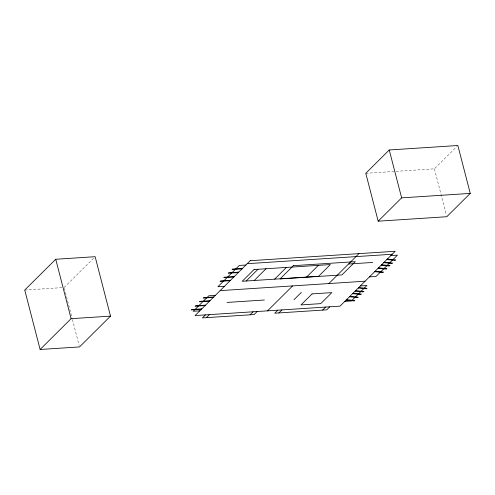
<?xml version="1.0" encoding="UTF-8"?>
<svg xmlns="http://www.w3.org/2000/svg" width="495" height="495" viewBox="0 0 495 495"><rect width="100%" height="100%" fill="white"/><g stroke="black" fill="none" stroke-linecap="round" stroke-linejoin="round"><path stroke-width="0.37" stroke-dasharray="2.48 1.86" d="M64.158 287.496L94.056 257.771M365.793 173.299L434.412 168.838L456.774 146.6M24.75 290.064L61.887 287.644M434.412 168.838L446.41 215.226M64.35 288.238L71.651 316.466M72.419 319.442L79.144 345.436"/><path stroke-width="0.74" d="M55.731 259.256L24.75 290.064L40.12 349.482L79.528 346.921L110.509 316.119L95.139 256.695L55.731 259.256L71.101 318.681L40.12 349.482M205.45 314.888L202.412 317.908L254.102 314.548L257.14 311.528M206.415 317.648L209.453 314.628M246.188 281.005L257.982 269.28M254.232 280.486L266.025 268.754M389.243 149.979L365.793 173.299L378.174 221.185L446.793 216.723L470.25 193.403L457.863 145.518L389.243 149.979L401.631 197.864L378.174 221.185M274.62 279.155L286.413 267.43M250.099 314.808L253.137 311.788M267.535 310.854L292.619 285.912M306.578 277.082L318.372 265.351M277.775 310.186L274.744 313.205L326.743 309.827L329.781 306.807M278.895 312.939L281.933 309.92M293.974 299.729L301.319 292.421M328.859 283.561L358.955 253.632M322.585 310.099L325.623 307.073M401.631 197.864L470.25 193.403M247.234 263.68L392.201 254.257M245.891 265.017L239.308 265.444L217.887 286.741L224.47 286.314M390.858 255.587L397.442 255.16L376.021 276.464L369.437 276.891M242.463 268.42L232.433 269.07L232.013 269.49L242.043 268.841M348.808 264.002L372.766 262.449M238.726 272.139L228.696 272.788L228.275 273.209L238.305 272.559M234.265 276.569L224.235 277.225L223.814 277.646L233.844 276.99M230.528 280.288L220.498 280.943L220.077 281.364L230.107 280.708M220.133 290.627L365.1 281.203M215.368 295.367L208.785 295.793L193.229 311.256L199.813 310.829M360.335 285.937L366.919 285.51L351.37 300.979L344.786 301.406M213.722 297L203.692 297.656L203.266 298.077L213.296 297.421M209.979 300.719L199.949 301.375L199.528 301.789L209.558 301.139M227.063 302.426L264.373 300.001M205.524 305.155L195.488 305.805L195.067 306.226L205.097 305.576M201.781 308.874L191.751 309.524L191.33 309.944L201.36 309.295M71.101 318.681L110.509 316.119M250.229 260.704L195.049 315.562L340.022 306.139L395.196 251.274L250.229 260.704M254.04 269.534L242.247 281.265L318.563 276.303L330.357 264.571L254.04 269.534M293.374 265.679L280.04 278.933L341.934 274.911L355.262 261.657L293.374 265.679M312.073 293.906L300.997 304.914L320.754 303.633L331.823 292.625L312.073 293.906M387.585 259.114L386.892 259.535L394.961 260.358L395.654 259.943L387.585 259.114M384.466 262.214L383.78 262.635L391.848 263.458L392.535 263.043L384.466 262.214M381.874 264.788L381.187 265.209L389.256 266.032L389.949 265.617L381.874 264.788M378.762 267.888L378.069 268.309L386.137 269.132L386.83 268.717L378.762 267.888M375.377 271.254L374.684 271.675L382.753 272.498L383.446 272.083L375.377 271.254M358.955 287.576L358.269 287.997L366.337 288.82L367.024 288.406L358.955 287.576M355.837 290.676L355.15 291.097L363.219 291.92L363.912 291.506L355.837 290.676M353.251 293.25L352.564 293.671L360.632 294.494L361.319 294.079L353.251 293.25M350.132 296.35L349.445 296.771L357.514 297.594L358.201 297.179L350.132 296.35M346.748 299.716L346.061 300.137L354.129 300.96L354.816 300.545L346.748 299.716"/></g></svg>
